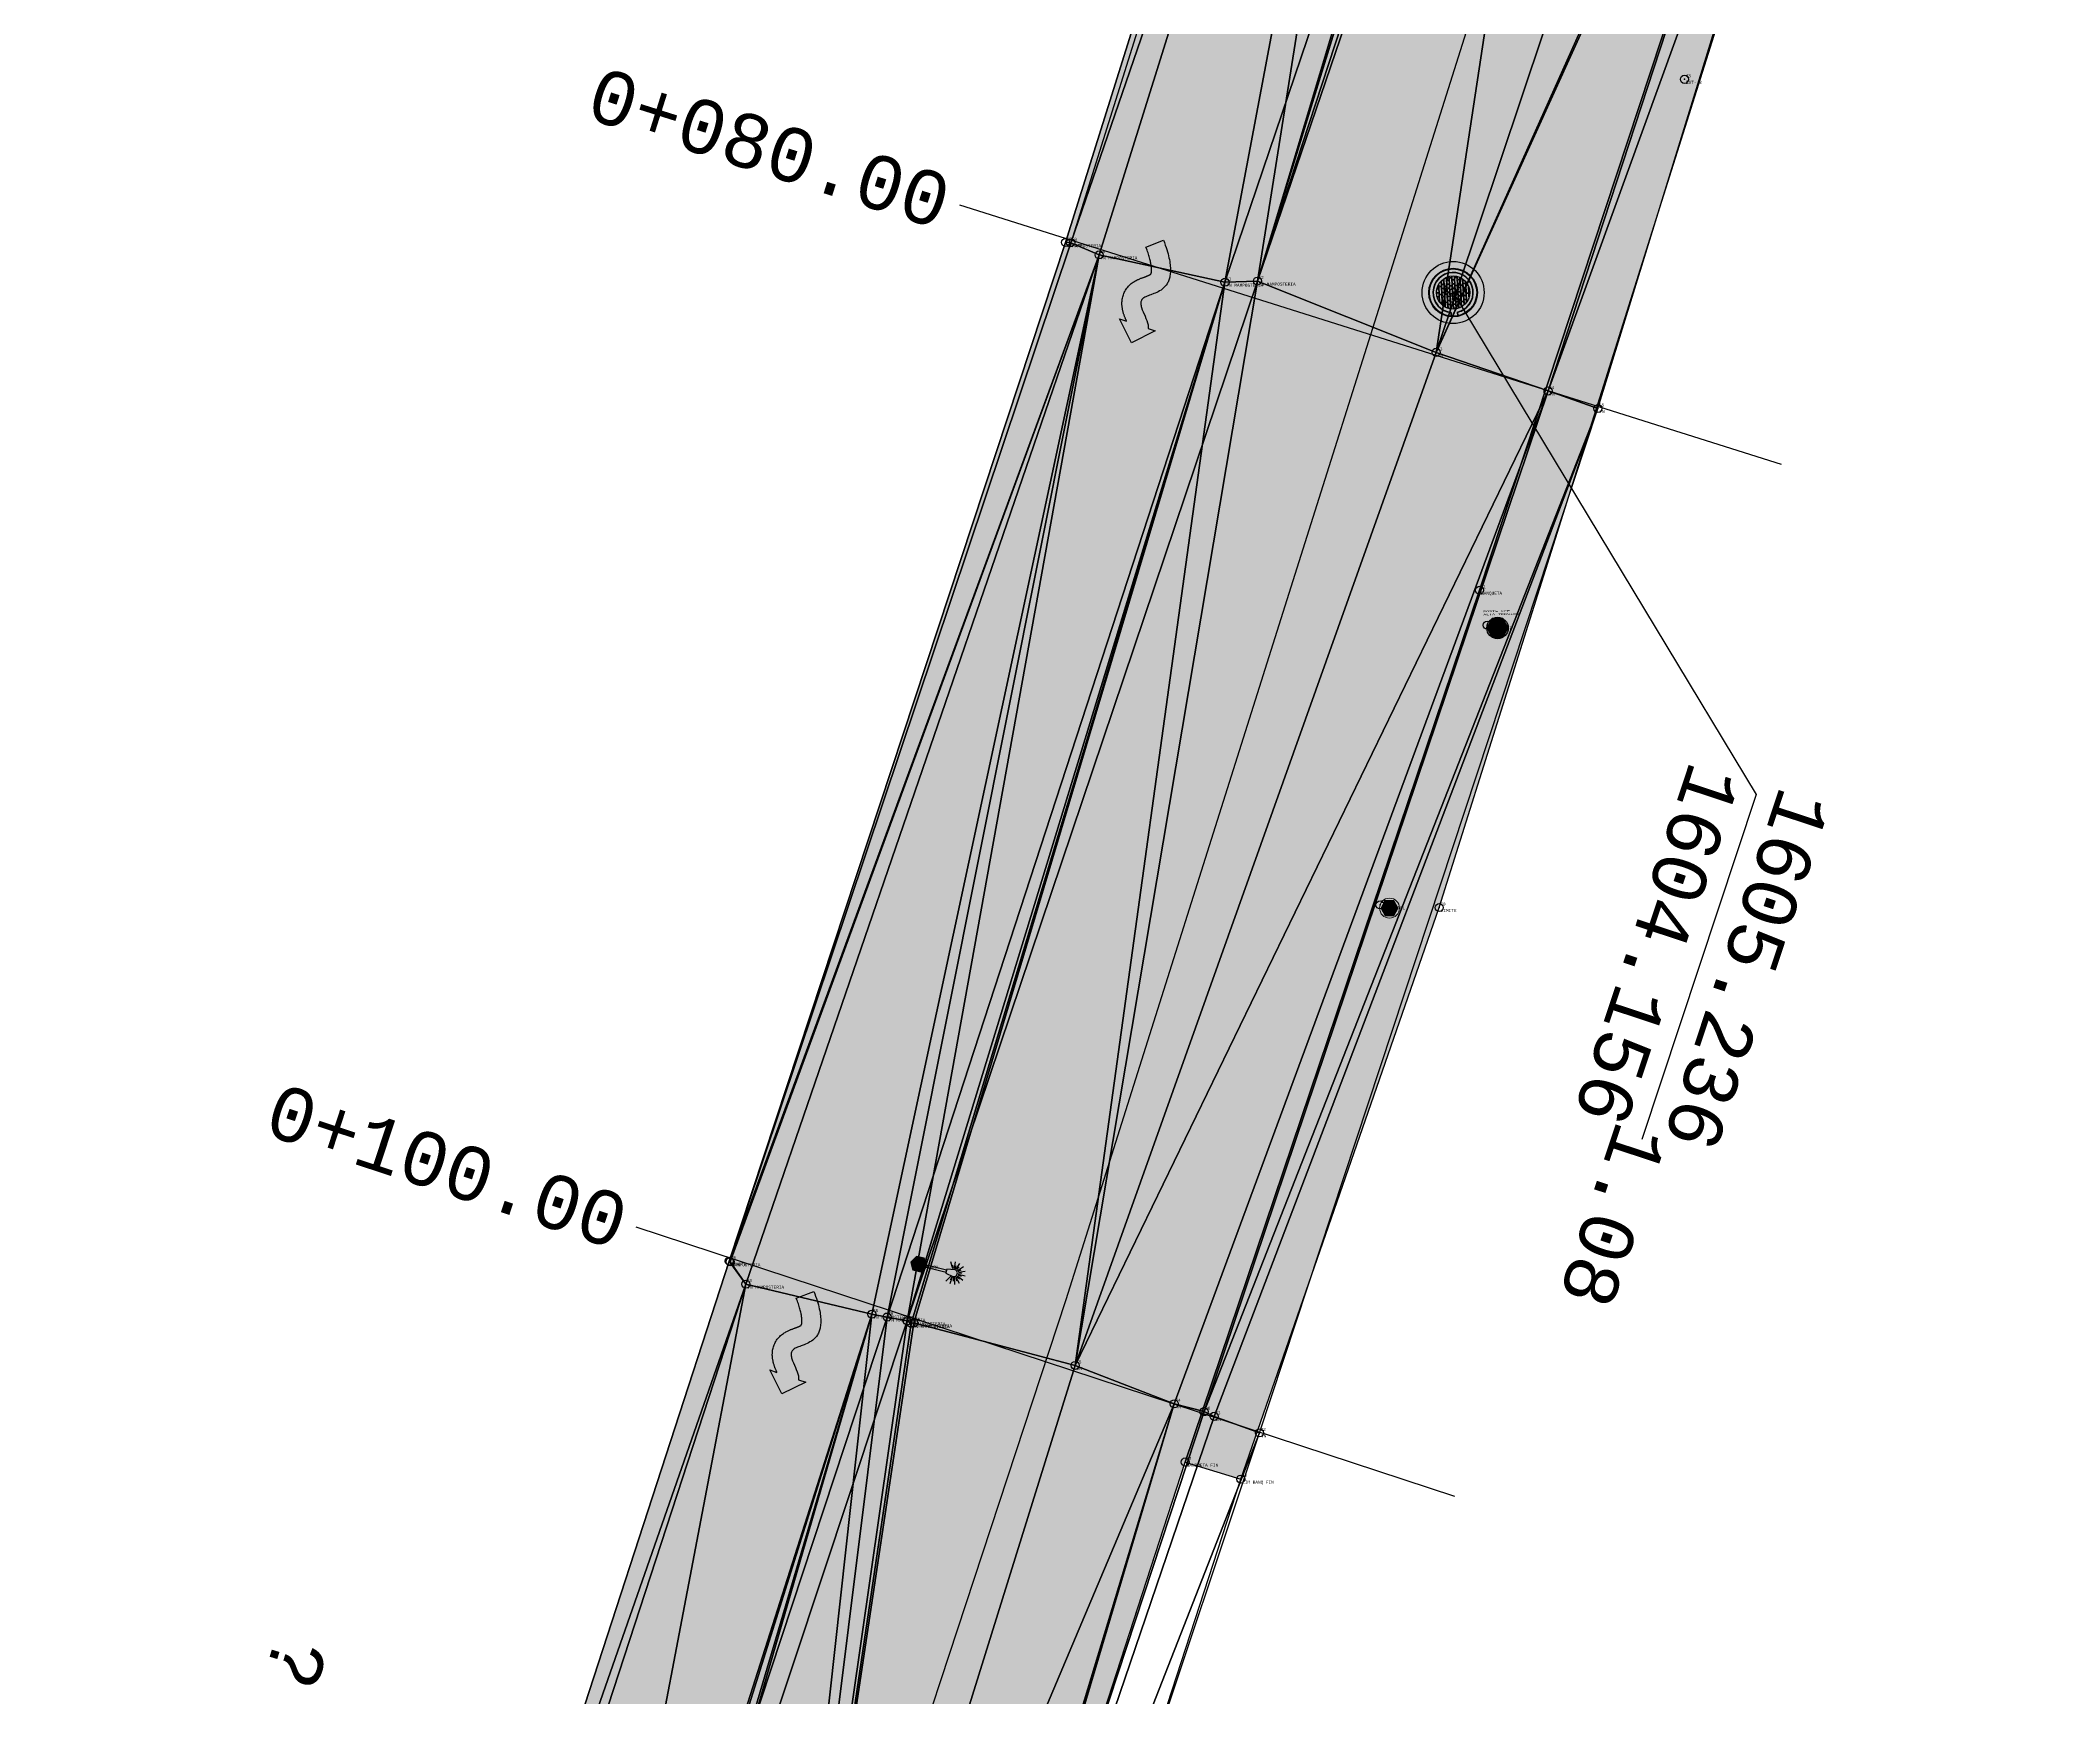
# Model space of a CAD drawing. Extents: x 661203 to 661848, y 2264651 to 2264858.
# Drawn here: x 661407.1 to 661444.59, y 2264706.24 to 2264737.01 of the extents above; entities that cross this region are included whole.
import ezdxf
from ezdxf.enums import TextEntityAlignment as Align

# ---------------------------------------------------------------- set-up
doc = ezdxf.new("R2010")
doc.units = 0
doc.header["$PDMODE"] = 32
doc.header["$PDSIZE"] = 0.15
for name, color, linetype in [('00. ADOQUIN', 8, 'Continuous'), ('00. BANQUETA', 8, 'Continuous'), ('00. EJE', 5, 'Continuous'), ('00. LIMITE DE PROPIEDAD', 7, 'Continuous'), ('00. ZAMPEADO', 8, 'Continuous'), ('02. COTAS D.S. EXISTENTE', 7, 'Continuous'), ('CVL_EST', 6, 'Continuous'), ('CVL_EST_TX', 2, 'Continuous'), ('CVL_PUNTO', 2, 'Continuous'), ('CVL_PUNTO_NUM', 2, 'Continuous'), ('CVL_TRI', 7, 'Continuous'), ('FLUJO', 1, 'Continuous'), ('INFRAESTRUCTURA_CFE_LAMPARA', 7, 'Continuous'), ('INFRAESTRUCTURA_CFE_POSTE', 7, 'Continuous'), ('INFRAESTRUCTURA_POSTE_TELMEX', 42, 'Continuous'), ('MACHUELO', 34, 'Continuous'), ('MAMPOSTERIA', 7, 'Continuous'), ('POSTE TELMEX', 7, 'Continuous'), ('POZOS', 30, 'Continuous'), ('Registros', 150, 'Continuous'), ('TRAZA URBANA', 251, 'Continuous')]:
    doc.layers.add(name, color=color, linetype=linetype)
doc.styles.add('MONOTXT4', font='monotxt4.shx')
doc.styles.get("Standard").update_dxf_attribs({"font": 'arial.ttf'})
doc.dimstyles.get("Standard").update_dxf_attribs({"dimtxt": 0.18, "dimasz": 0.18, "dimexe": 0.18, "dimexo": 0.0625, "dimgap": 0.09, "dimtad": 0, "dimtih": 1, "dimtoh": 1, "dimdec": 4, "dimzin": 0, "dimdsep": 46, "dimtxsty": 'Standard', "dimcen": 0.09, "dimadec": 0, "dimazin": 0, "dimtfac": 1, "dimtdec": 4, "dimtofl": 0, "dimtmove": 0, "dimatfit": 3, "dimfxl": 0, "dimtolj": 1, "dimtzin": 0, "dimarcsym": 0})
pattern_1 = [(228.0127875, (0.54864, 0.762), (-6.0960000004787, -6.8579999995745), [0.102516432, -10.14914509187]), (184.969741, (0.48006, 0.6858), (9.14399999638215, 0.7620000434094), [0.175921416, -17.41621466806]), (132.5104471, (0.3048, 0.67056), (7.62000000321825, -8.3819999970738), [0.124044456, -12.28041683823]), (267.273689, (0.00762, 0.48006), (0.7620000015959, 15.23999999991994), [0.160201356, -15.85993122772]), (292.83365418, (0, 0.32004), (-3.810000000319, 9.14399999986664), [0.15709011, -15.5519423236]), (357.273689, (0.06096, 0.17526), (-15.23999999991994, 0.7620000015959), [0.160201356, -15.85993122772]), (37.69424047, (0.22098, 0.16764), (-9.90599999956077, -7.62000000057012), [0.211858098, -20.97393459427]), (72.25532837, (0.38862, 0.29718), (5.3340000014338, 16.76399999954366), [0.200015856, -19.80157698057]), (121.42956562, (0.44958, 0.48768), (-6.09600000086494, 9.9059999994678), [0.1607439, -15.91366370961]), (175.2363583, (0.36576, 0.62484), (8.3819999998799, -0.7620000013168), [0.183513984, -8.992181085]), (222.3974378, (0.18288, 0.64008), (-9.1439999997074, -8.3820000003192), [0.237323376, -23.49503175365]), (138.81407483, (0.762, 0.47244), (-5.33399999968, 4.5720000003718), [0.081001362, -8.0191697473]), (171.4692344, (0.70104, 0.52578), (9.9060000002669, -1.5239999982712), [0.154104594, -15.2563916991]), (225, (0.54864, 0.54864), (-1e-16, -0.762), [0.107762802, -0.96986793253]), (203.19859051, (0.4953, 0.64008), (3.810000000104, 1.523999999733), [0.058032396, -5.74518671067]), (291.80140949, (0.44196, 0.61722), (-0.7620000001594, 2.285999999947), [0.082069686, -4.021425897]), (30.96375653, (0.47244, 0.54102), (2.286000000056, 1.523999999916), [0.133295898, -4.30988944587]), (161.56505118, (0.58674, 0.6096), (1.52400000004, -0.76199999992), [0.096386142, -2.31326943505]), (16.389540334, (0, 0.61722), (7.62000000000005, 2.2860000000001), [0.1350264, -13.36764800176]), (70.34617594, (0.12954, 0.65532), (-3.0480000002788, -8.3819999999011), [0.113279682, -11.21466470346]), (293.19859051, (0.58674, 0.762), (-1.523999999734, 3.8100000001066), [0.11606403, -5.68715507667]), (343.61045967, (0.63246, 0.65532), (-7.6200000001597, 2.28599999946686), [0.1350264, -13.36764800176]), (339.44395478, (0, 0.14478), (-3.81, 1.524), [0.13021056, -6.38032029393]), (294.7751406, (0.12192, 0.09906), (-3.8100000045351, 8.3819999979382), [0.109101636, -10.80107801422]), (66.80140949, (0.59436, 0), (1.5239999997607, 3.810000000096), [0.11606403, -5.68715507667]), (17.35402464, (0.64008, 0.10668), (-9.9059999998029, -3.0480000006397), [0.127734822, -12.64571279406]), (69.44395478, (0.22098, 0), (-1.5240000000265, -3.8099999999894), [0.06510528, -6.44542557393]), (101.309932474, (0.54864, 0), (-0.762, 3.048), [0.03885438, -3.84659848936]), (165.963756532, (0.54102, 0.0381), (2.286, -0.762), [0.15709011, -2.98471637672]), (186.00900596, (0.38862, 0.0762), (7.6199999999596, 0.7620000003988), [0.1455801, -14.412409459]), (303.69006753, (0.47244, 0.47244), (-0.762000000106, 1.523999999947), [0.109897164, -2.6375329079]), (353.15722659, (0.5334, 0.381), (12.9540000000797, -1.5239999993218), [0.191867028, -18.9948027195]), (60.9453959, (0.7239, 0.35814), (-3.048000000084, -5.333999999952), [0.078452472, -7.76681769543]), (90, (0.762, 0.4267), (-0.762, 0.762), [0.04572, -0.71628]), (120.25643716, (0.37338, 0.09906), (3.0479999996271, -5.334000000213), [0.105860088, -10.48018223196]), (48.0127875, (0.32004, 0.1905), (6.0960000005026, 6.857999999553), [0.205032864, -10.04662865987]), (0, (0.4572, 0.3429), (0.762, 0.762), [0.19812, -0.56388]), (325.3048465, (0.65532, 0.3429), (7.6200000028865, -5.3339999958764), [0.120482868, -11.92779501724]), (254.0546041, (0.75438, 0.27432), (-0.7619999999468, -3.0480000000134), [0.110948724, -5.43649501163]), (207.64597536, (0.7239, 0.16764), (-14.478000000532, -7.61999999898923), [0.18064353, -17.88373932688]), (175.42607874, (0.56388, 0.08382), (-9.90599999999965, 0.76199999999984), [0.191108838, -18.91975393687])]

# ---------------------------------------------------------------- blocks, each defined once
blk = doc.blocks.new('A$C79337726')
h = blk.add_hatch()
h.set_pattern_fill('AR-BRELM', color=11, scale=0.06156, angle=-269.6686, style=0)
h.set_pattern_definition([(93.054959, (-938.17568, -6360.84685), (0.327894398, 0.017499617), [0.469395, -0.023085]), (93.054959, (-938.03737, -6360.83947), (0.327894398, 0.017499617), [0.469395, -0.023085]), (93.054959, (-938.0183, -6360.71516), (0.327894398, 0.017499617), [0.223155, -0.023085]), (93.054959, (-937.87998, -6360.70778), (0.327894398, 0.017499617), [0.223155, -0.023085]), (3.054959, (-938.1757, -6360.84685), (0.026246145, -0.491780124), [0.13851, -0.18985104]), (3.054959, (-938.17445, -6360.8699), (0.026246145, -0.491780124), [0.13851, -0.18985104]), (3.0549587, (-938.0183, -6360.71516), (0.013123072, -0.245890062), [0.13851, -0.18985104]), (3.0549587, (-938.01706, -6360.7382), (0.013123072, -0.245890062), [0.13851, -0.18985104])])
h.paths.add_polyline_path([(2.86, 1.64, 1), (0.91, 2.13, 1)])
at = {"color": 11, "elevation": 1672.65}
for points in [[(1.75, 0.66), (1.76, 0.46)], [(1.77, 0.68), (1.78, 0.46)], [(2.14, 0.7), (2.15, 0.48)], [(2.16, 0.69), (2.17, 0.48)]]:
    blk.add_lwpolyline(points, dxfattribs=at)
at = {"color": 12}
blk.add_circle((1.89, 1.89, 1672.65), 1.89, dxfattribs=at)
at = {"color": 11}
for radius in [1.48, 1.44, 1.01]:
    blk.add_circle((1.89, 1.89, 1672.65), radius, dxfattribs=at)
for radius, start, end in [(1.23, 282.649, 263.4609), (1.21, 281.8292, 264.2807)]:
    blk.add_arc((1.89, 1.89, 1672.65), radius, start, end, dxfattribs=at)
blk = doc.blocks.new('REGISTRO')
at = {"layer": 'POZOS', "xscale": 7322.654461596115, "yscale": 7322.654461596115, "zscale": 7322.654461596115}
blk.add_blockref('A$C79337726', (-13824, -13824, -12248238), dxfattribs=at)
blk = doc.blocks.new('LAMP')
at = {"color": 50}
for p, q in [((3.33, 0.38), (2.99, 0.97)), ((3.39, 0.41), (3.27, 0.73)), ((3.5, 0.44), (3.43, 1.11)), ((3.57, 0.44), (3.59, 0.78)), ((3.68, 0.42), (3.89, 1.06)), ((3.75, 0.39), (3.9, 0.7)), ((3.84, 0.33), (4.3, 0.83)), ((3.89, 0.28), (4.16, 0.49)), ((3.95, 0.18), (4.57, 0.46)), ((3.97, 0.11), (4.31, 0.2)), ((3.99, 0), (4.67, 0)), ((3.33, -0.38), (2.99, -0.97)), ((3.44, -0.42), (3.35, -0.76)), ((3.5, -0.44), (3.43, -1.11)), ((3.62, -0.43), (3.67, -0.77)), ((3.68, -0.42), (3.89, -1.06)), ((3.79, -0.37), (3.98, -0.66)), ((3.84, -0.33), (4.3, -0.83)), ((3.92, -0.24), (4.21, -0.43)), ((3.95, -0.18), (4.57, -0.46)), ((3.98, -0.07), (4.32, -0.12))]:
    blk.add_line(p, q, dxfattribs=at)
at = {"color": 7}
blk.add_lwpolyline([(-0.39, -0.68), (0.39, -0.68), (0.79, 0), (0.39, 0.68), (-0.39, 0.68), (-0.79, 0)], close=True, dxfattribs=at)
at = {"color": 50}
blk.add_lwpolyline([(0, 0.11), (0, -0.11), (2.79, -0.11), (2.79, 0.11)], close=True, dxfattribs=at)
for points in [[(3.56, 0.34), (2.79, 0.19)], [(2.79, 0.19), (2.79, -0.19), (3.54, -0.34)]]:
    blk.add_lwpolyline(points, dxfattribs=at)
blk.add_arc((3.55, 0), 0.342, 267.8694, 92.1306, dxfattribs=at)
at = {"color": 254}
for points in [[(-0.79, 0), (-0.39, 0.68), (-0.39, -0.68), (0.39, 0.68)], [(-0.39, -0.68), (0.39, 0.68), (0.39, -0.68), (0.79, 0)]]:
    blk.add_solid(points, dxfattribs=at)
blk = doc.blocks.new('CFE')
at = {"layer": 'TRAZA URBANA', "color": 7}
blk.add_lwpolyline([(-0.197, -0.341), (0.197, -0.341), (0.393, 0), (0.197, 0.341), (-0.197, 0.341), (-0.393, 0)], close=True, dxfattribs=at)
at = {"layer": 'TRAZA URBANA', "color": 254}
for points in [[(-0.393, 0), (-0.197, 0.341), (-0.197, -0.341), (0.197, 0.341)], [(-0.197, -0.341), (0.197, 0.341), (0.197, -0.341), (0.393, 0)]]:
    blk.add_solid(points, dxfattribs=at)
blk = doc.blocks.new('POSTE TELMEX')
at = {"layer": 'INFRAESTRUCTURA_POSTE_TELMEX'}
blk.add_lwpolyline([(-0.1, -0.173), (0.1, -0.173), (0.2, 0), (0.1, 0.173), (-0.1, 0.173), (-0.2, 0)], close=True, dxfattribs=at)
at = {"layer": 'INFRAESTRUCTURA_POSTE_TELMEX', "lineweight": 0}
blk.add_circle((0, 0), 0.237, dxfattribs=at)
at = {"layer": 'INFRAESTRUCTURA_POSTE_TELMEX'}
for points in [[(-0.2, 0), (-0.1, 0.173), (-0.1, -0.173), (0.1, 0.173)], [(-0.1, -0.173), (0.1, 0.173), (0.1, -0.173), (0.2, 0)]]:
    blk.add_solid(points, dxfattribs=at)

msp = doc.modelspace()

# ---------------------------------------------------------------- hatches: boundary and pattern name
at = {"layer": '00. ADOQUIN'}
h = msp.add_hatch(dxfattribs=at)
h.set_pattern_fill('HONEY', color=256, scale=0.1)
h.set_pattern_definition([(0, (0, 0), (0.47625, 0.2749630645), [0.3175, -0.635]), (120, (0, 0), (-0.47624999896, 0.274963066302), [0.3175, -0.635]), (60, (0, 0), (1.04e-09, 0.549926130802), [-0.635, 0.3175])])
h.paths.add_polyline_path([(661437.513, 2264760.259), (661438.155, 2264758.523), (661435.935, 2264751.583), (661429.695, 2264732.537), (661423.192, 2264713.23), (661416.866, 2264694.181), (661414.035, 2264685.194), (661417.14, 2264684.181), (661419.539, 2264683.477), (661428.354, 2264710.61), (661433.821, 2264726.798), (661439.54, 2264744.131), (661443.411, 2264756.35), (661444.001, 2264756.268), (661456.1, 2264794.264), (661455.303, 2264794.64), (661458.826, 2264805.067), (661452.936, 2264806.704), (661450.901, 2264799.608), (661443.37, 2264777.56)])
at = {"layer": '00. BANQUETA'}
h = msp.add_hatch(dxfattribs=at)
h.set_pattern_fill('AR-CONC', color=256, scale=0.007)
h.paths.add_polyline_path([(661433.821, 2264726.798), (661428.354, 2264710.61), (661429.386, 2264710.293), (661433.072, 2264720.905), (661440.299, 2264743.842), (661444.001, 2264756.268), (661443.411, 2264756.35), (661439.54, 2264744.131)])
at = {"layer": '00. ZAMPEADO'}
h = msp.add_hatch(dxfattribs=at)
h.set_pattern_fill('HEX', color=256, scale=0.05)
h.set_pattern_definition([(0, (0, 0), (0, 0.27496306577), [0.15875, -0.3175]), (120, (0, 0), (-0.23812500006, -0.137481532885), [0.15875, -0.3175]), (60, (0.15875, 0), (-0.23812500006, 0.137481532885), [0.15875, -0.3175])])
h.paths.add_polyline_path([(661429.093, 2264732.516), (661435.586, 2264751.661), (661437.686, 2264758.24), (661436.909, 2264760.66), (661435.196, 2264764.867), (661434.975, 2264768.824), (661432.069, 2264766.313), (661432.291, 2264762.33), (661434.004, 2264758.123), (661432.87, 2264752.578), (661426.756, 2264733.023), (661420.196, 2264713.913), (661414.005, 2264694.955), (661411.195, 2264686.389), (661411.98, 2264685.159), (661411.601, 2264685.265), (661411.482, 2264684.684), (661413.158, 2264684.187), (661416.541, 2264694.275), (661422.819, 2264713.302)])
at = {"layer": 'MAMPOSTERIA'}
h = msp.add_hatch(dxfattribs=at)
h.set_pattern_fill('GRAVEL', color=256, scale=0.03)
h.set_pattern_definition(pattern_1)
h.paths.add_polyline_path([(661423.192, 2264713.23), (661429.695, 2264732.537), (661435.935, 2264751.583), (661438.155, 2264758.523), (661437.187, 2264761.14), (661436.909, 2264760.66), (661437.686, 2264758.24), (661435.586, 2264751.661), (661429.093, 2264732.516), (661422.819, 2264713.302), (661416.541, 2264694.275), (661413.255, 2264684.475), (661413.779, 2264684.383), (661416.866, 2264694.181)])
h = msp.add_hatch(dxfattribs=at)
h.set_pattern_fill('GRAVEL', color=256, scale=0.03)
h.set_pattern_definition(pattern_1)
h.paths.add_polyline_path([(661426.756, 2264733.023), (661432.87, 2264752.578), (661434.004, 2264758.123), (661432.267, 2264752.809), (661426.132, 2264733.256), (661419.887, 2264714.341), (661413.602, 2264695.03), (661410.533, 2264685.579), (661411.601, 2264685.265), (661411.98, 2264685.159), (661411.195, 2264686.389), (661414.005, 2264694.955), (661420.196, 2264713.913)])

# ---------------------------------------------------------------- linework, layer by layer
at = {"layer": '00. ADOQUIN'}
msp.add_lwpolyline([(661456.1, 2264794.264), (661455.303, 2264794.64), (661458.826, 2264805.067), (661452.936, 2264806.704), (661450.901, 2264799.608), (661443.37, 2264777.56), (661437.513, 2264760.259), (661438.155, 2264758.523), (661435.935, 2264751.583), (661429.695, 2264732.537), (661423.192, 2264713.23), (661416.866, 2264694.181), (661414.035, 2264685.194), (661417.14, 2264684.181), (661419.539, 2264683.477), (661428.354, 2264710.61), (661433.821, 2264726.798), (661439.54, 2264744.131), (661443.411, 2264756.35), (661444.001, 2264756.268), (661456.1, 2264794.264)], close=True, dxfattribs=at)
at = {"layer": '00. BANQUETA'}
msp.add_lwpolyline([(661440.299, 2264743.842), (661444.001, 2264756.268), (661443.411, 2264756.35), (661439.54, 2264744.131), (661433.821, 2264726.798), (661428.354, 2264710.61), (661429.386, 2264710.293), (661433.072, 2264720.905), (661440.299, 2264743.842)], close=True, dxfattribs=at)
at = {"layer": '00. EJE', "elevation": 1605.557}
msp.add_lwpolyline([(661455.898, 2264807.82), (661440.784, 2264760.007), (661426.14, 2264713.62), (661416.521, 2264684.384)], dxfattribs=at)
at = {"layer": '00. LIMITE DE PROPIEDAD'}
for points in [[(661423.538, 2264680.09), (661421.689, 2264680.711), (661420.546, 2264683.133), (661429.386, 2264710.293), (661433.072, 2264720.905), (661440.299, 2264743.842), (661444.001, 2264756.268), (661456.1, 2264794.264), (661459.725, 2264804.717), (661460.341, 2264806.44), (661463.54, 2264805.478)], [(661407.096, 2264686.54), (661410.533, 2264685.579), (661413.602, 2264695.03), (661419.887, 2264714.341), (661426.132, 2264733.256), (661432.267, 2264752.809), (661434.004, 2264758.123), (661432.291, 2264762.33), (661432.069, 2264766.313)]]:
    msp.add_lwpolyline(points, dxfattribs=at)
at = {"layer": '00. ZAMPEADO'}
msp.add_lwpolyline([(661429.093, 2264732.516), (661435.586, 2264751.661), (661437.686, 2264758.24), (661436.909, 2264760.66), (661435.196, 2264764.867), (661434.975, 2264768.824), (661432.069, 2264766.313), (661432.291, 2264762.33), (661434.004, 2264758.123), (661432.87, 2264752.578), (661426.756, 2264733.023), (661420.196, 2264713.913), (661414.005, 2264694.955), (661411.195, 2264686.389), (661411.98, 2264685.159), (661411.601, 2264685.265), (661411.482, 2264684.684), (661413.158, 2264684.187), (661416.541, 2264694.275), (661422.819, 2264713.302), (661429.093, 2264732.516)], close=True, dxfattribs=at)
at = {"layer": 'CVL_EST', "color": 6, "linetype": 'Continuous'}
for p, q in [((661439.425, 2264729.129), (661424.167, 2264733.946)), ((661433.361, 2264709.969), (661418.162, 2264714.97))]:
    msp.add_line(p, q, dxfattribs=at)
at = {"layer": 'CVL_PUNTO', "color": 2}
for p in [(661437.625, 2264736.284, 1605.547), (661433.328, 2264732.324, 1605.236), (661433.821, 2264726.798, 1605.298), (661433.962, 2264726.149, 1606.77), (661431.972, 2264720.954, 1606.781), (661433.072, 2264720.905, 1605.63), (661423.403, 2264714.285, 1608.232), (661428.354, 2264710.61, 1605.347), (661429.386, 2264710.293, 1605.492)]:
    msp.add_point(p, dxfattribs=at)
at = {"layer": 'CVL_PUNTO', "color": 3}
for p in [(661426.132, 2264733.256, 1606.884), (661426.228, 2264733.249, 1606.911), (661426.756, 2264733.023, 1604.389), (661429.695, 2264732.537, 1605.206), (661429.093, 2264732.516, 1604.423), (661433.014, 2264731.214, 1605.241), (661435.092, 2264730.497, 1605.269), (661436.018, 2264730.171, 1605.523), (661419.887, 2264714.341, 1606.359), (661419.903, 2264714.329, 1606.312), (661420.196, 2264713.913, 1604.179), (661422.536, 2264713.356, 1604.289), (661422.819, 2264713.302, 1605.984), (661423.192, 2264713.23, 1605.982), (661423.267, 2264713.184, 1605.244), (661423.315, 2264713.195, 1605.23), (661426.311, 2264712.403, 1605.282), (661428.151, 2264711.691, 1605.316), (661428.704, 2264711.546, 1605.61), (661428.892, 2264711.458, 1605.585), (661429.734, 2264711.151, 1605.576)]:
    msp.add_point(p, dxfattribs=at)
at = {"layer": 'CVL_TRI', "color": 8, "linetype": 'Continuous'}
for points in [[(661432.357, 2264752.772, 1607.018), (661426.228, 2264733.249, 1606.911), (661432.87, 2264752.578, 1604.703)], [(661426.228, 2264733.249, 1606.911), (661426.756, 2264733.023, 1604.389), (661432.87, 2264752.578, 1604.703)], [(661426.756, 2264733.023, 1604.389), (661429.093, 2264732.516, 1604.423), (661432.87, 2264752.578, 1604.703)], [(661429.695, 2264732.537, 1605.206), (661432.87, 2264752.578, 1604.703), (661429.093, 2264732.516, 1604.423)], [(661432.87, 2264752.578, 1604.703), (661429.695, 2264732.537, 1605.206), (661435.465, 2264751.73, 1604.699)], [(661435.465, 2264751.73, 1604.699), (661429.695, 2264732.537, 1605.206), (661435.586, 2264751.661, 1606.006)], [(661435.586, 2264751.661, 1606.006), (661429.695, 2264732.537, 1605.206), (661435.935, 2264751.583, 1606.007)], [(661436.027, 2264751.101, 1605.198), (661435.935, 2264751.583, 1606.007), (661429.695, 2264732.537, 1605.206)], [(661429.695, 2264732.537, 1605.206), (661433.014, 2264731.214, 1605.241), (661436.027, 2264751.101, 1605.198)], [(661439.389, 2264750.244, 1605.226), (661436.027, 2264751.101, 1605.198), (661433.014, 2264731.214, 1605.241)], [(661439.389, 2264750.244, 1605.226), (661433.014, 2264731.214, 1605.241), (661441.247, 2264749.586, 1605.27)], [(661441.319, 2264749.517, 1605.468), (661441.247, 2264749.586, 1605.27), (661433.014, 2264731.214, 1605.241)], [(661441.319, 2264749.517, 1605.468), (661433.014, 2264731.214, 1605.241), (661435.092, 2264730.497, 1605.269)], [(661441.896, 2264749.248, 1605.494), (661441.319, 2264749.517, 1605.468), (661435.092, 2264730.497, 1605.269)], [(661441.896, 2264749.248, 1605.494), (661435.092, 2264730.497, 1605.269), (661436.018, 2264730.171, 1605.523)], [(661426.132, 2264733.256, 1606.884), (661419.887, 2264714.341, 1606.359), (661426.228, 2264733.249, 1606.911)], [(661426.756, 2264733.023, 1604.389), (661426.228, 2264733.249, 1606.911), (661419.887, 2264714.341, 1606.359)], [(661419.887, 2264714.341, 1606.359), (661419.903, 2264714.329, 1606.312), (661426.756, 2264733.023, 1604.389)], [(661419.903, 2264714.329, 1606.312), (661420.196, 2264713.913, 1604.179), (661426.756, 2264733.023, 1604.389)], [(661422.536, 2264713.356, 1604.289), (661426.756, 2264733.023, 1604.389), (661420.196, 2264713.913, 1604.179)], [(661422.819, 2264713.302, 1605.984), (661426.756, 2264733.023, 1604.389), (661422.536, 2264713.356, 1604.289)], [(661426.756, 2264733.023, 1604.389), (661422.819, 2264713.302, 1605.984), (661423.192, 2264713.23, 1605.982)], [(661429.093, 2264732.516, 1604.423), (661426.756, 2264733.023, 1604.389), (661423.192, 2264713.23, 1605.982)], [(661423.192, 2264713.23, 1605.982), (661423.267, 2264713.184, 1605.244), (661429.093, 2264732.516, 1604.423)], [(661423.315, 2264713.195, 1605.23), (661429.093, 2264732.516, 1604.423), (661423.267, 2264713.184, 1605.244)], [(661423.315, 2264713.195, 1605.23), (661426.311, 2264712.403, 1605.282), (661429.093, 2264732.516, 1604.423)], [(661429.093, 2264732.516, 1604.423), (661426.311, 2264712.403, 1605.282), (661429.695, 2264732.537, 1605.206)], [(661433.014, 2264731.214, 1605.241), (661429.695, 2264732.537, 1605.206), (661426.311, 2264712.403, 1605.282)], [(661426.311, 2264712.403, 1605.282), (661435.092, 2264730.497, 1605.269), (661433.014, 2264731.214, 1605.241)], [(661428.151, 2264711.691, 1605.316), (661435.092, 2264730.497, 1605.269), (661426.311, 2264712.403, 1605.282)], [(661435.092, 2264730.497, 1605.269), (661428.151, 2264711.691, 1605.316), (661428.704, 2264711.546, 1605.61)], [(661435.092, 2264730.497, 1605.269), (661428.704, 2264711.546, 1605.61), (661436.018, 2264730.171, 1605.523)], [(661428.704, 2264711.546, 1605.61), (661428.892, 2264711.458, 1605.585), (661436.018, 2264730.171, 1605.523)], [(661429.734, 2264711.151, 1605.576), (661436.018, 2264730.171, 1605.523), (661428.892, 2264711.458, 1605.585)], [(661419.887, 2264714.341, 1606.359), (661413.602, 2264695.03, 1606.163), (661420.196, 2264713.913, 1604.179)], [(661420.196, 2264713.913, 1604.179), (661419.903, 2264714.329, 1606.312), (661419.887, 2264714.341, 1606.359)], [(661420.196, 2264713.913, 1604.179), (661413.602, 2264695.03, 1606.163), (661414.005, 2264694.955, 1603.92)], [(661414.005, 2264694.955, 1603.92), (661416.454, 2264694.304, 1604.092), (661420.196, 2264713.913, 1604.179)], [(661422.536, 2264713.356, 1604.289), (661420.196, 2264713.913, 1604.179), (661416.454, 2264694.304, 1604.092)], [(661416.454, 2264694.304, 1604.092), (661416.541, 2264694.275, 1606.005), (661422.536, 2264713.356, 1604.289)], [(661416.541, 2264694.275, 1606.005), (661416.866, 2264694.181, 1606.002), (661422.536, 2264713.356, 1604.289)], [(661416.962, 2264694.168, 1605.352), (661422.536, 2264713.356, 1604.289), (661416.866, 2264694.181, 1606.002)], [(661416.962, 2264694.168, 1605.352), (661420.301, 2264693.102, 1605.379), (661422.536, 2264713.356, 1604.289)], [(661422.536, 2264713.356, 1604.289), (661420.301, 2264693.102, 1605.379), (661422.819, 2264713.302, 1605.984)], [(661422.819, 2264713.302, 1605.984), (661420.301, 2264693.102, 1605.379), (661423.192, 2264713.23, 1605.982)], [(661423.267, 2264713.184, 1605.244), (661423.192, 2264713.23, 1605.982), (661420.301, 2264693.102, 1605.379)], [(661426.311, 2264712.403, 1605.282), (661423.315, 2264713.195, 1605.23), (661420.301, 2264693.102, 1605.379)], [(661423.267, 2264713.184, 1605.244), (661420.301, 2264693.102, 1605.379), (661423.315, 2264713.195, 1605.23)], [(661426.311, 2264712.403, 1605.282), (661420.301, 2264693.102, 1605.379), (661428.151, 2264711.691, 1605.316)], [(661420.301, 2264693.102, 1605.379), (661422.357, 2264692.568, 1605.376), (661428.151, 2264711.691, 1605.316)], [(661422.464, 2264692.575, 1605.482), (661428.151, 2264711.691, 1605.316), (661422.357, 2264692.568, 1605.376)], [(661428.151, 2264711.691, 1605.316), (661422.464, 2264692.575, 1605.482), (661428.704, 2264711.546, 1605.61)], [(661428.892, 2264711.458, 1605.585), (661428.704, 2264711.546, 1605.61), (661422.464, 2264692.575, 1605.482)], [(661428.892, 2264711.458, 1605.585), (661422.464, 2264692.575, 1605.482), (661429.734, 2264711.151, 1605.576)], [(661422.464, 2264692.575, 1605.482), (661423.399, 2264692.173, 1605.518), (661429.734, 2264711.151, 1605.576)]]:
    msp.add_3dface(points, dxfattribs=at)
at = {"layer": 'FLUJO'}
for points in [[(661427.266, 2264731.792), (661427.262, 2264731.799), (661427.259, 2264731.808), (661427.255, 2264731.816), (661427.251, 2264731.824), (661427.248, 2264731.833), (661427.244, 2264731.842), (661427.24, 2264731.851), (661427.237, 2264731.86), (661427.233, 2264731.869), (661427.229, 2264731.879), (661427.226, 2264731.889), (661427.222, 2264731.899), (661427.218, 2264731.91), (661427.215, 2264731.92), (661427.211, 2264731.931), (661427.208, 2264731.943), (661427.204, 2264731.954), (661427.201, 2264731.966), (661427.198, 2264731.979), (661427.195, 2264731.991), (661427.192, 2264732.004), (661427.189, 2264732.018), (661427.187, 2264732.032), (661427.185, 2264732.047), (661427.183, 2264732.062), (661427.181, 2264732.077), (661427.18, 2264732.093), (661427.18, 2264732.11), (661427.179, 2264732.127), (661427.18, 2264732.145), (661427.181, 2264732.164), (661427.183, 2264732.183), (661427.186, 2264732.202), (661427.189, 2264732.222), (661427.194, 2264732.243), (661427.2, 2264732.263), (661427.206, 2264732.284), (661427.214, 2264732.305), (661427.223, 2264732.326), (661427.234, 2264732.347), (661427.245, 2264732.367), (661427.258, 2264732.387), (661427.271, 2264732.406), (661427.286, 2264732.425), (661427.302, 2264732.442), (661427.318, 2264732.459), (661427.334, 2264732.475), (661427.351, 2264732.49), (661427.368, 2264732.503), (661427.385, 2264732.515), (661427.401, 2264732.526), (661427.417, 2264732.535), (661427.431, 2264732.543), (661427.446, 2264732.551), (661427.46, 2264732.558), (661427.473, 2264732.564), (661427.485, 2264732.57), (661427.498, 2264732.575), (661427.509, 2264732.58), (661427.521, 2264732.585), (661427.532, 2264732.589), (661427.542, 2264732.593), (661427.552, 2264732.597), (661427.562, 2264732.601), (661427.572, 2264732.604), (661427.581, 2264732.607), (661427.59, 2264732.61), (661427.598, 2264732.613), (661427.606, 2264732.616), (661427.614, 2264732.619), (661427.622, 2264732.622), (661427.63, 2264732.625), (661427.637, 2264732.628), (661427.644, 2264732.63), (661427.65, 2264732.633), (661427.656, 2264732.635), (661427.662, 2264732.638), (661427.668, 2264732.64), (661427.673, 2264732.643), (661427.678, 2264732.645), (661427.683, 2264732.647), (661427.687, 2264732.65), (661427.691, 2264732.652), (661427.695, 2264732.654), (661427.698, 2264732.656), (661427.701, 2264732.657), (661427.704, 2264732.659), (661427.706, 2264732.661), (661427.709, 2264732.662), (661427.711, 2264732.664), (661427.712, 2264732.665), (661427.714, 2264732.666), (661427.715, 2264732.668), (661427.716, 2264732.669), (661427.717, 2264732.67), (661427.717, 2264732.671), (661427.718, 2264732.671), (661427.719, 2264732.672), (661427.719, 2264732.673), (661427.719, 2264732.674), (661427.72, 2264732.675), (661427.72, 2264732.675), (661427.721, 2264732.676), (661427.721, 2264732.677), (661427.722, 2264732.678), (661427.722, 2264732.679), (661427.723, 2264732.68), (661427.723, 2264732.682), (661427.723, 2264732.683), (661427.724, 2264732.685), (661427.725, 2264732.687), (661427.725, 2264732.69), (661427.726, 2264732.693), (661427.727, 2264732.697), (661427.727, 2264732.702), (661427.728, 2264732.707), (661427.729, 2264732.714), (661427.729, 2264732.721), (661427.73, 2264732.729), (661427.73, 2264732.737), (661427.73, 2264732.747), (661427.73, 2264732.757), (661427.729, 2264732.769), (661427.728, 2264732.781), (661427.727, 2264732.793), (661427.726, 2264732.807), (661427.724, 2264732.822), (661427.722, 2264732.837), (661427.719, 2264732.853), (661427.716, 2264732.871), (661427.712, 2264732.889), (661427.708, 2264732.907), (661427.703, 2264732.927), (661427.698, 2264732.947), (661427.693, 2264732.969), (661427.686, 2264732.991), (661427.679, 2264733.014), (661427.672, 2264733.038), (661427.664, 2264733.062), (661427.655, 2264733.088), (661427.646, 2264733.114), (661427.636, 2264733.142), (661427.625, 2264733.17), (661427.952, 2264733.296), (661427.969, 2264733.251), (661427.985, 2264733.207), (661427.999, 2264733.164), (661428.012, 2264733.123), (661428.024, 2264733.083), (661428.035, 2264733.045), (661428.044, 2264733.008), (661428.052, 2264732.972), (661428.06, 2264732.937), (661428.066, 2264732.904), (661428.07, 2264732.872), (661428.074, 2264732.841), (661428.077, 2264732.812), (661428.079, 2264732.783), (661428.08, 2264732.756), (661428.08, 2264732.729), (661428.079, 2264732.704), (661428.077, 2264732.68), (661428.074, 2264732.657), (661428.071, 2264732.635), (661428.066, 2264732.613), (661428.061, 2264732.593), (661428.056, 2264732.573), (661428.049, 2264732.555), (661428.042, 2264732.537), (661428.035, 2264732.52), (661428.026, 2264732.504), (661428.017, 2264732.489), (661427.998, 2264732.46), (661427.977, 2264732.435), (661427.954, 2264732.412), (661427.93, 2264732.391), (661427.905, 2264732.372), (661427.879, 2264732.356), (661427.852, 2264732.341), (661427.825, 2264732.327), (661427.798, 2264732.315), (661427.77, 2264732.304), (661427.717, 2264732.284), (661427.692, 2264732.275), (661427.668, 2264732.266), (661427.645, 2264732.257), (661427.624, 2264732.248), (661427.604, 2264732.239), (661427.587, 2264732.229), (661427.572, 2264732.218), (661427.559, 2264732.206), (661427.549, 2264732.193), (661427.541, 2264732.18), (661427.535, 2264732.165), (661427.532, 2264732.15), (661427.53, 2264732.134), (661427.53, 2264732.117), (661427.531, 2264732.1), (661427.534, 2264732.082), (661427.538, 2264732.063), (661427.543, 2264732.045), (661427.556, 2264732.006), (661427.572, 2264731.966), (661427.608, 2264731.884), (661427.625, 2264731.843), (661427.641, 2264731.803), (661427.655, 2264731.764), (661427.66, 2264731.745), (661427.664, 2264731.726), (661427.667, 2264731.708), (661427.668, 2264731.69), (661427.668, 2264731.673), (661427.666, 2264731.656), (661427.799, 2264731.612), (661427.354, 2264731.392), (661427.133, 2264731.836), (661427.266, 2264731.792)], [(661420.773, 2264712.274), (661420.77, 2264712.282), (661420.766, 2264712.29), (661420.763, 2264712.299), (661420.759, 2264712.307), (661420.756, 2264712.316), (661420.752, 2264712.324), (661420.748, 2264712.333), (661420.744, 2264712.343), (661420.741, 2264712.352), (661420.737, 2264712.362), (661420.733, 2264712.372), (661420.73, 2264712.382), (661420.726, 2264712.392), (661420.723, 2264712.403), (661420.719, 2264712.414), (661420.716, 2264712.426), (661420.712, 2264712.437), (661420.709, 2264712.449), (661420.706, 2264712.461), (661420.703, 2264712.474), (661420.7, 2264712.487), (661420.697, 2264712.501), (661420.695, 2264712.515), (661420.692, 2264712.529), (661420.691, 2264712.544), (661420.689, 2264712.56), (661420.688, 2264712.576), (661420.687, 2264712.593), (661420.687, 2264712.61), (661420.688, 2264712.628), (661420.689, 2264712.647), (661420.691, 2264712.665), (661420.693, 2264712.685), (661420.697, 2264712.705), (661420.702, 2264712.725), (661420.707, 2264712.746), (661420.714, 2264712.767), (661420.722, 2264712.788), (661420.731, 2264712.809), (661420.741, 2264712.83), (661420.753, 2264712.85), (661420.765, 2264712.87), (661420.779, 2264712.889), (661420.794, 2264712.908), (661420.809, 2264712.925), (661420.825, 2264712.942), (661420.842, 2264712.958), (661420.859, 2264712.972), (661420.876, 2264712.986), (661420.893, 2264712.998), (661420.909, 2264713.008), (661420.924, 2264713.018), (661420.939, 2264713.026), (661420.954, 2264713.034), (661420.967, 2264713.041), (661420.98, 2264713.047), (661420.993, 2264713.053), (661421.005, 2264713.058), (661421.017, 2264713.063), (661421.028, 2264713.068), (661421.039, 2264713.072), (661421.05, 2264713.076), (661421.06, 2264713.08), (661421.07, 2264713.083), (661421.079, 2264713.087), (661421.088, 2264713.09), (661421.097, 2264713.093), (661421.106, 2264713.096), (661421.114, 2264713.099), (661421.122, 2264713.102), (661421.13, 2264713.105), (661421.137, 2264713.108), (661421.144, 2264713.11), (661421.151, 2264713.113), (661421.158, 2264713.116), (661421.164, 2264713.118), (661421.17, 2264713.121), (661421.176, 2264713.123), (661421.181, 2264713.126), (661421.186, 2264713.128), (661421.191, 2264713.13), (661421.195, 2264713.132), (661421.199, 2264713.135), (661421.203, 2264713.137), (661421.206, 2264713.138), (661421.209, 2264713.14), (661421.212, 2264713.142), (661421.214, 2264713.144), (661421.216, 2264713.145), (661421.218, 2264713.147), (661421.22, 2264713.148), (661421.221, 2264713.149), (661421.223, 2264713.15), (661421.224, 2264713.152), (661421.224, 2264713.153), (661421.225, 2264713.153), (661421.226, 2264713.154), (661421.226, 2264713.155), (661421.227, 2264713.156), (661421.227, 2264713.157), (661421.228, 2264713.157), (661421.228, 2264713.158), (661421.228, 2264713.159), (661421.229, 2264713.16), (661421.229, 2264713.161), (661421.23, 2264713.162), (661421.23, 2264713.163), (661421.231, 2264713.165), (661421.231, 2264713.166), (661421.232, 2264713.168), (661421.232, 2264713.17), (661421.233, 2264713.172), (661421.234, 2264713.176), (661421.234, 2264713.18), (661421.235, 2264713.185), (661421.236, 2264713.19), (661421.236, 2264713.197), (661421.237, 2264713.204), (661421.237, 2264713.212), (661421.238, 2264713.22), (661421.238, 2264713.23), (661421.237, 2264713.24), (661421.237, 2264713.251), (661421.236, 2264713.263), (661421.235, 2264713.276), (661421.234, 2264713.29), (661421.232, 2264713.305), (661421.229, 2264713.32), (661421.227, 2264713.336), (661421.224, 2264713.353), (661421.22, 2264713.371), (661421.216, 2264713.39), (661421.211, 2264713.41), (661421.206, 2264713.43), (661421.2, 2264713.452), (661421.194, 2264713.474), (661421.187, 2264713.497), (661421.18, 2264713.521), (661421.172, 2264713.545), (661421.163, 2264713.571), (661421.154, 2264713.597), (661421.144, 2264713.624), (661421.133, 2264713.653), (661421.459, 2264713.779), (661421.477, 2264713.733), (661421.492, 2264713.689), (661421.507, 2264713.647), (661421.52, 2264713.606), (661421.532, 2264713.566), (661421.543, 2264713.528), (661421.552, 2264713.491), (661421.56, 2264713.455), (661421.567, 2264713.42), (661421.573, 2264713.387), (661421.578, 2264713.355), (661421.582, 2264713.324), (661421.585, 2264713.295), (661421.587, 2264713.266), (661421.588, 2264713.239), (661421.587, 2264713.212), (661421.586, 2264713.187), (661421.585, 2264713.163), (661421.582, 2264713.14), (661421.578, 2264713.117), (661421.574, 2264713.096), (661421.569, 2264713.076), (661421.563, 2264713.056), (661421.557, 2264713.038), (661421.55, 2264713.02), (661421.542, 2264713.003), (661421.534, 2264712.987), (661421.525, 2264712.972), (661421.506, 2264712.943), (661421.485, 2264712.918), (661421.462, 2264712.895), (661421.438, 2264712.874), (661421.413, 2264712.855), (661421.387, 2264712.839), (661421.36, 2264712.824), (661421.333, 2264712.81), (661421.305, 2264712.798), (661421.278, 2264712.787), (661421.225, 2264712.767), (661421.2, 2264712.758), (661421.176, 2264712.749), (661421.153, 2264712.74), (661421.131, 2264712.731), (661421.112, 2264712.722), (661421.094, 2264712.712), (661421.079, 2264712.701), (661421.067, 2264712.689), (661421.057, 2264712.676), (661421.049, 2264712.662), (661421.043, 2264712.648), (661421.039, 2264712.633), (661421.037, 2264712.617), (661421.037, 2264712.6), (661421.039, 2264712.583), (661421.041, 2264712.565), (661421.045, 2264712.546), (661421.05, 2264712.527), (661421.064, 2264712.489), (661421.079, 2264712.449), (661421.115, 2264712.367), (661421.133, 2264712.326), (661421.149, 2264712.286), (661421.162, 2264712.246), (661421.168, 2264712.227), (661421.172, 2264712.209), (661421.174, 2264712.19), (661421.176, 2264712.173), (661421.176, 2264712.156), (661421.174, 2264712.139), (661421.307, 2264712.094), (661420.862, 2264711.875), (661420.641, 2264712.319), (661420.773, 2264712.274)]]:
    msp.add_lwpolyline(points, dxfattribs=at)
at = {"layer": 'INFRAESTRUCTURA_CFE_POSTE', "linetype": 'Continuous'}
msp.add_circle((661434.154, 2264726.097, 1606.77), 0.199, dxfattribs=at)
at = {"layer": 'MACHUELO'}
msp.add_lwpolyline([(661419.539, 2264683.478), (661428.354, 2264710.61)], dxfattribs=at)
at = {"layer": 'MAMPOSTERIA'}
for points in [[(661423.192, 2264713.23), (661429.695, 2264732.537), (661435.935, 2264751.583), (661438.155, 2264758.523), (661437.187, 2264761.14), (661436.909, 2264760.66), (661437.686, 2264758.24), (661435.586, 2264751.661), (661429.093, 2264732.516), (661422.819, 2264713.302), (661416.541, 2264694.275), (661413.255, 2264684.475), (661413.779, 2264684.383), (661416.866, 2264694.181), (661423.192, 2264713.23)], [(661426.756, 2264733.023), (661432.87, 2264752.578), (661434.004, 2264758.123), (661432.267, 2264752.809), (661426.132, 2264733.256), (661419.887, 2264714.341), (661413.602, 2264695.03), (661410.533, 2264685.579), (661411.601, 2264685.265), (661411.98, 2264685.159), (661411.195, 2264686.389), (661414.005, 2264694.955), (661420.196, 2264713.913), (661426.756, 2264733.023)]]:
    msp.add_lwpolyline(points, close=True, dxfattribs=at)

# ---------------------------------------------------------------- block references
at = {"layer": 'INFRAESTRUCTURA_CFE_LAMPARA', "lineweight": 0, "xscale": 0.1907009226417591, "yscale": 0.1907009226417591, "zscale": 0.1907009226417591, "rotation": 345.8264847080082}
msp.add_blockref('LAMP', (661423.403, 2264714.285, 1608.232), dxfattribs=at)
at = {"layer": 'INFRAESTRUCTURA_CFE_POSTE', "linetype": 'Continuous', "xscale": 0.5073861842975022, "yscale": 0.5073861842975022, "zscale": 0.5073861842975022}
msp.add_blockref('CFE', (661434.154, 2264726.097, 1606.77), dxfattribs=at)
at = {"layer": 'POSTE TELMEX', "xscale": 0.7799999999115244, "yscale": 0.7799999999115244, "zscale": 0.7799999999115244}
msp.add_blockref('POSTE TELMEX', (661432.148, 2264720.895, 1606.781), dxfattribs=at)
at = {"layer": 'Registros', "xscale": 4.16601542383e-05, "yscale": 4.16601542383e-05, "zscale": 4.16601542383e-05}
msp.add_blockref('REGISTRO', (661433.328, 2264732.324, 1605.236), dxfattribs=at)

# ---------------------------------------------------------------- texts
at = {"layer": '02. COTAS D.S. EXISTENTE', "style": 'MONOTXT4'}
msp.add_text('1604.156', height=1, rotation=251.6758, dxfattribs=at).set_placement((661437.599, 2264720.058, -1612.244), align=Align.TOP_CENTER)
msp.add_text('1605.236', height=1, rotation=251.6758, dxfattribs=at).set_placement((661438.037, 2264720.002, -1612.244), align=Align.BOTTOM_CENTER)
for s, rotation, p in [('1.08', 251.6758, (661436.855, 2264716.828, 1605.236)), ('?', 252.8678, (661411.964, 2264707.281, 1605.394))]:
    msp.add_text(s, height=1, rotation=rotation, dxfattribs=at).set_placement(p, align=Align.MIDDLE_LEFT)
at = {"layer": 'CVL_EST_TX', "color": 7, "style": 'MONOTXT4'}
for s, rotation, p in [('0+080.00', 342.4795, (661423.934, 2264733.969)), ('0+100.00', 341.7882, (661417.938, 2264715.022))]:
    msp.add_text(s, height=1, rotation=rotation, dxfattribs=at).set_placement(p, align=Align.MIDDLE_RIGHT)
at = {"layer": 'CVL_PUNTO_NUM', "color": 2, "style": 'MONOTXT4'}
for s, p in [('43', (661437.645, 2264736.304, 1605.547)), ('66', (661433.348, 2264732.344, 1605.236)), ('71', (661433.841, 2264726.818, 1605.298)), ('189', (661433.982, 2264726.169, 1606.77)), ('190', (661431.992, 2264720.974, 1606.781)), ('70', (661433.092, 2264720.925, 1605.63)), ('197', (661423.423, 2264714.305, 1608.232)), ('97', (661428.374, 2264710.63, 1605.347)), ('92', (661429.406, 2264710.313, 1605.492))]:
    msp.add_text(s, height=0.0562, dxfattribs=at).set_placement(p, align=Align.BOTTOM_LEFT)
for s, height, p in [('EST- 3', 0.0562, (661437.653, 2264736.256, 1605.547)), ('POZO', 0.0562, (661433.356, 2264732.296, 1605.236)), ('BANQUETA', 0.0562, (661433.849, 2264726.77, 1605.298)), ('POSTE CFE', 0.0562, (661433.99, 2264726.121, 1606.77)), ('POSTE TEL', 0.0562, (661432, 2264720.926, 1606.781)), ('LIMITE', 0.0562, (661433.1, 2264720.877, 1605.63)), ('LAMPARA', 0.0562, (661423.431, 2264714.257, 1608.232)), ('TN MAMPOSTERIA', 0.05625, (661420.224, 2264713.885, 1604.179)), ('BANQUETA FIN', 0.05625, (661428.382, 2264710.582, 1605.347)), ('LIM BANQ FIN', 0.05625, (661429.414, 2264710.265, 1605.492))]:
    msp.add_text(s, height=height, dxfattribs=at).set_placement(p, align=Align.TOP_LEFT)
at = {"layer": 'CVL_PUNTO_NUM', "color": 3, "style": 'MONOTXT4'}
for s, p in [('58', (661426.152, 2264733.276, 1606.884)), ('59', (661426.248, 2264733.269, 1606.911)), ('60', (661426.776, 2264733.043, 1604.389)), ('61', (661429.113, 2264732.536, 1604.423)), ('62', (661429.715, 2264732.557, 1605.206)), ('63', (661433.034, 2264731.234, 1605.241)), ('64', (661435.112, 2264730.517, 1605.269)), ('65', (661436.038, 2264730.191, 1605.523)), ('83', (661419.907, 2264714.361, 1606.359)), ('82', (661419.923, 2264714.349, 1606.312)), ('81', (661420.216, 2264713.933, 1604.179)), ('80', (661422.556, 2264713.376, 1604.289)), ('79', (661422.839, 2264713.322, 1605.984)), ('78', (661423.212, 2264713.25, 1605.982)), ('77', (661423.287, 2264713.204, 1605.244)), ('76', (661423.335, 2264713.215, 1605.23)), ('75', (661426.331, 2264712.423, 1605.282)), ('74', (661428.171, 2264711.711, 1605.316)), ('96', (661428.724, 2264711.566, 1605.61)), ('73', (661428.912, 2264711.478, 1605.585)), ('72', (661429.754, 2264711.171, 1605.576))]:
    msp.add_text(s, height=0.0562, dxfattribs=at).set_placement(p, align=Align.BOTTOM_LEFT)
for s, height, p in [('LIMITE', 0.0562, (661426.16, 2264733.228, 1606.884)), ('MAMPOSTERIA', 0.05625, (661426.256, 2264733.221, 1606.911)), ('TN MAMPOSTERIA', 0.05625, (661426.784, 2264732.995, 1604.389)), ('TN MAMPOSTERIA', 0.05625, (661429.121, 2264732.488, 1604.423)), ('TN MAMPOSTERIA', 0.05625, (661429.723, 2264732.509, 1605.206)), ('TN', 0.0562, (661433.042, 2264731.186, 1605.241)), ('TN', 0.0562, (661435.12, 2264730.469, 1605.269)), ('TN', 0.0562, (661436.046, 2264730.143, 1605.523)), ('LIMITE', 0.0562, (661419.915, 2264714.313, 1606.359)), ('MAMPOSTERIA', 0.05625, (661419.931, 2264714.301, 1606.312)), ('TN MAMPOSTERIA', 0.05625, (661422.564, 2264713.328, 1604.289)), ('TN MAMPOSTERIA', 0.05625, (661422.847, 2264713.274, 1605.984)), ('TN MAMPOSTERIA', 0.05625, (661423.22, 2264713.202, 1605.982)), ('TN MAMPOSTERIA', 0.05625, (661423.295, 2264713.156, 1605.244)), ('TN MAMPOSTERIA', 0.05625, (661423.343, 2264713.167, 1605.23)), ('TN', 0.0562, (661426.339, 2264712.375, 1605.282)), ('TN', 0.0562, (661428.179, 2264711.663, 1605.316)), ('TN', 0.0562, (661428.732, 2264711.518, 1605.61)), ('TN', 0.0562, (661428.92, 2264711.43, 1605.585)), ('TN', 0.0562, (661429.762, 2264711.123, 1605.576))]:
    msp.add_text(s, height=height, dxfattribs=at).set_placement(p, align=Align.TOP_LEFT)
at = {"layer": 'INFRAESTRUCTURA_CFE_POSTE', "linetype": 'Continuous', "style": 'MONOTXT4', "width": 2}
for s, p in [('ALTA TENSION', (661433.888, 2264726.33, 92.416)), ('POSTE CFE', (661433.888, 2264726.389, 92.416))]:
    msp.add_text(s, height=0.032, rotation=1, dxfattribs=at).set_placement(p)

# ---------------------------------------------------------------- leaders
at = {"layer": '02. COTAS D.S. EXISTENTE', "ltscale": 5}
msp.add_leader([(661433.328, 2264732.324, 1605.236), (661438.956, 2264723.005, 1605.236), (661436.833, 2264716.596, 1605.236)], dimstyle='Standard', override={"dimasz": 1, "dimgap": 0.09, "dimtad": 0, "dimfxl": 0.1, "dimarcsym": 2}, dxfattribs=at)

doc.saveas('drawing.dxf')
